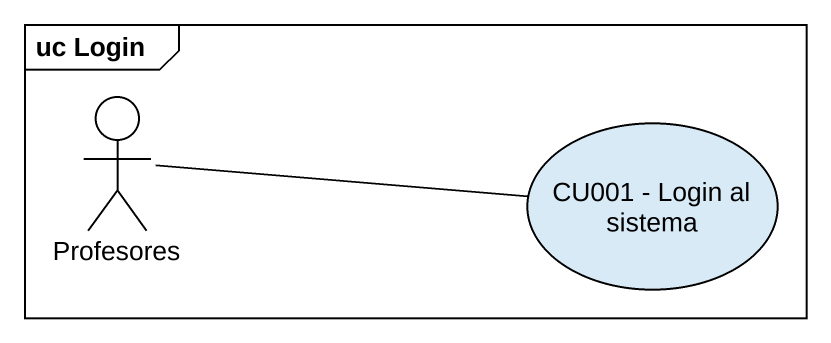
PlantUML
@startuml
mainframe uc Login
actor Profesores
usecase "CU001 - Login al sistema" as CU001_Login_al_sistema
Profesores -right- CU001_Login_al_sistema
@enduml
